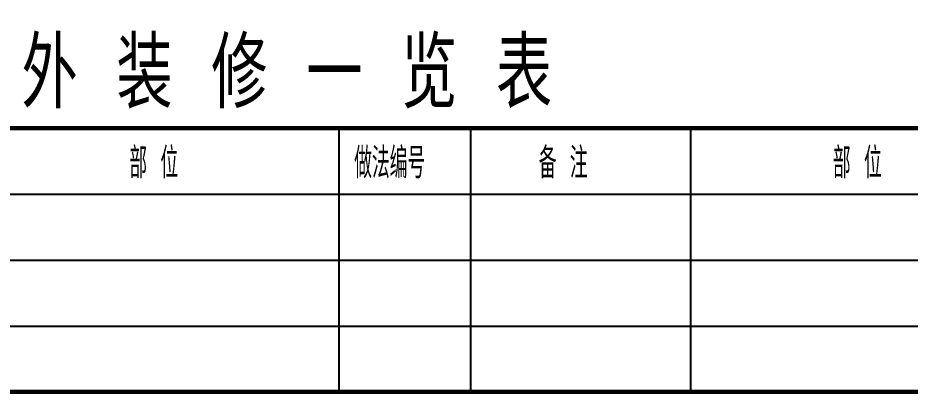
# Model space of a CAD drawing. Extents: x 238398 to 585159, y -66832 to 191741.
# Drawn here: x 449874 to 460020, y 140171 to 144451 of the extents above; entities that cross this region are included whole.
import ezdxf

# ---------------------------------------------------------------- set-up
doc = ezdxf.new("R2010")
doc.units = 0
doc.header["$LTSCALE"] = 1000
doc.header["$MEASUREMENT"] = 0
doc.layers.add('PUB_TEXT', color=7, linetype='Continuous', lineweight=20)
doc.layers.add('工程做法表', color=251, linetype='Continuous')
doc.styles.add('BIGFONT', font='gbenor.shx', dxfattribs={"bigfont": 'gbcbig.shx'})
doc.styles.add('HZ', font='geditxt.shx', dxfattribs={"width": 0.75, "bigfont": 'hzfs_1.shx'})

msp = doc.modelspace()

# ---------------------------------------------------------------- linework, layer by layer
at = {"layer": '工程做法表'}
for p, q in [((453526.2, 140195.6), (453526.2, 143195.6)), ((455026.2, 140195.6), (455026.2, 143195.6)), ((457526.2, 140195.6), (457526.2, 143195.6)), ((441526.2, 142445.6), (465526.2, 142445.6)), ((441526.2, 141695.6), (465526.2, 141695.6)), ((441526.2, 140945.6), (465526.2, 140945.6)), ((441526.2, 140195.6), (465526.2, 140195.6))]:
    msp.add_line(p, q, dxfattribs=at)
at = {"layer": '工程做法表', "const_width": 50}
for points in [[(465526.2, 189122.2), (465526.2, 140195.6), (441526.2, 140195.6), (441526.2, 189122.2)], [(465526.2, 143195.6), (441526.2, 143195.6)]]:
    msp.add_lwpolyline(points, dxfattribs=at)

# ---------------------------------------------------------------- texts
at = {"layer": 'PUB_TEXT', "style": 'HZ', "width": 0.8}
msp.add_text(' 外 装 修 一 览 表 ', height=800, dxfattribs=at).set_placement((449477, 143422))
at = {"layer": 'PUB_TEXT', "linetype": 'Continuous', "style": 'BIGFONT', "width": 0.8}
for s, p in [('部 位', (451141.8, 142625.2)), ('做法编号', (453699, 142625.2)), ('备 注', (455797.6, 142625.2)), ('部 位', (459141.8, 142625.2))]:
    msp.add_text(s, height=350, dxfattribs=at).set_placement(p)

doc.saveas('drawing.dxf')
